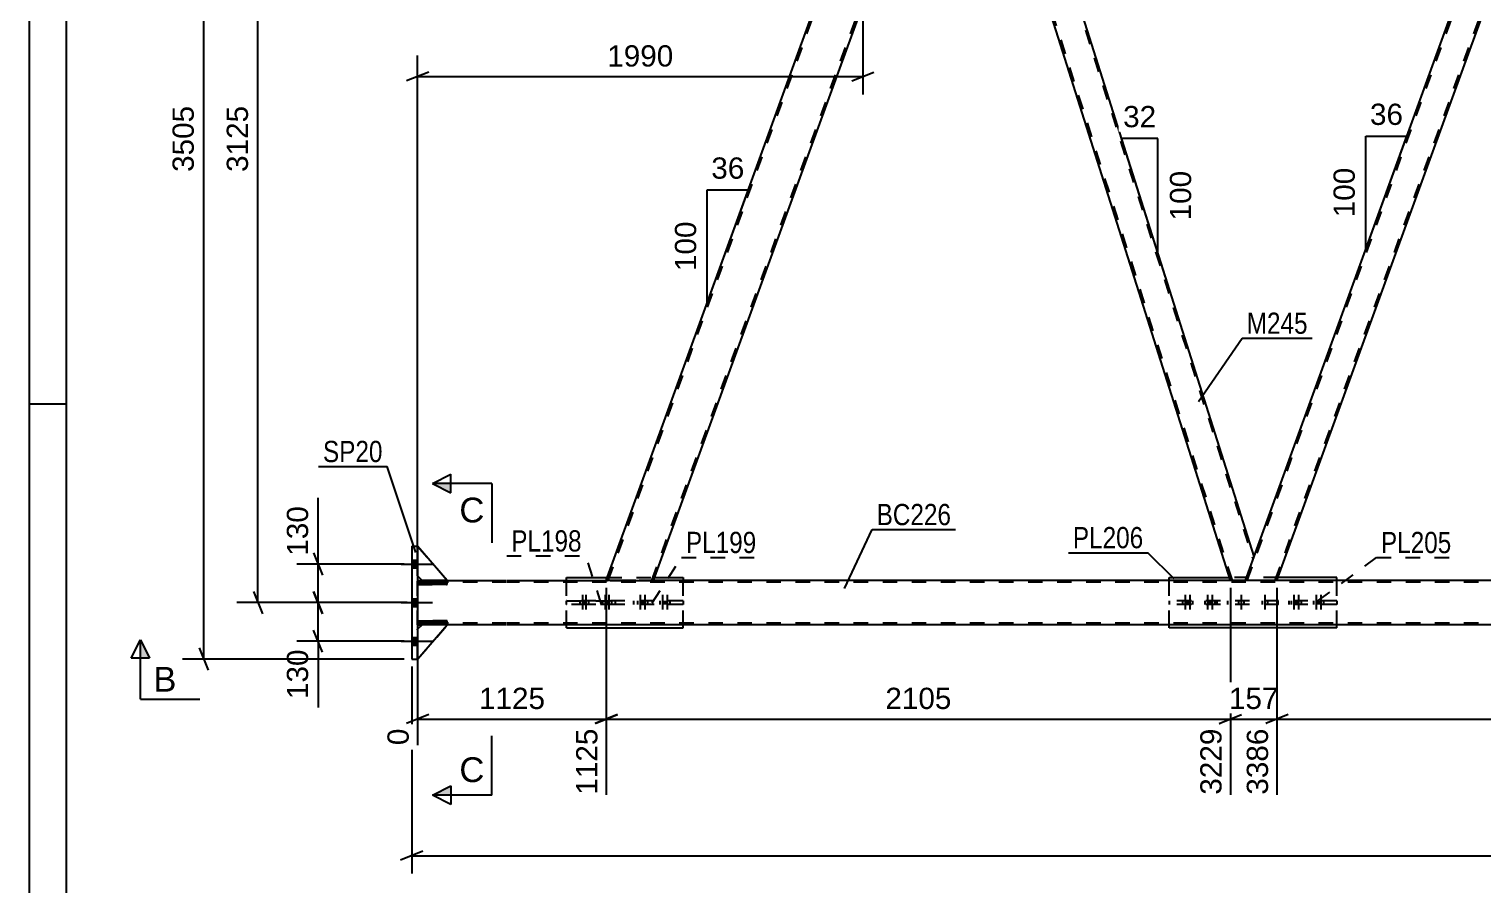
# Model space of a CAD drawing. Header units: millimetres. Extents: x -132 to 709, y -396 to 198.
# Drawn here: x -131.8 to 64.3, y -163.1 to -47.7 of the extents above; entities that cross this region are included whole.
import ezdxf

# ---------------------------------------------------------------- set-up
doc = ezdxf.new("R2010")
doc.units = ezdxf.units.MM
doc.linetypes.add('DXK_LINE_DOT2', pattern=[3.9198, 1.9599, -1.9599])
doc.styles.add('Arial', font='arial.ttf', dxfattribs={"height": 0.2})
doc.styles.add('Arial Narrow', font='ARIALN.TTF', dxfattribs={"height": 0.2})

# ---------------------------------------------------------------- blocks, each defined once
blk = doc.blocks.new('Unknown-203774460-1113')
at = {"color": 5, "linetype": 'Continuous'}
for p, q in [((-131.83, 197.74), (-131.83, -396.26)), ((-126.83, 192.74), (-126.83, -391.26)), ((-126.83, -98.26), (-131.83, -98.26))]:
    blk.add_line(p, q, dxfattribs=at)
blk = doc.blocks.new('Part-203774460-4685 - 4555')
at = {"color": 2, "linetype": 'Continuous'}
for p, q in [((-79.43, -122), (-78.83, -122)), ((-75.43, -122), (-67.43, -122)), ((-67.33, -122), (-53.98, -122)), ((608.43, -122), (-47.6, -122)), ((-79.43, -128), (-78.83, -128)), ((-67.43, -128), (-75.43, -128)), ((608.43, -128), (-67.33, -128))]:
    blk.add_line(p, q, dxfattribs=at)
at = {"color": 7, "linetype": 'DXK_LINE_DOT2'}
for p, q in [((-79.43, -128), (-79.43, -122)), ((-67.43, -122.24), (-79.43, -122.24)), ((-78.83, -122), (-75.43, -122)), ((612.43, -122.24), (-67.33, -122.24)), ((612.43, -122), (-53.98, -122)), ((-47.6, -122), (-53.98, -122)), ((-67.43, -127.76), (-79.43, -127.76)), ((-75.43, -128), (-78.83, -128)), ((612.43, -127.76), (-67.33, -127.76))]:
    blk.add_line(p, q, dxfattribs=at)
blk = doc.blocks.new('Bolt-203774460-5057 - 4555')
at = {"color": 1, "linetype": 'DXK_LINE_DOT2'}
for p, q in [((31.28, -124.76), (31.28, -125.24)), ((31.28, -124.76), (31.28, -125.24)), ((31.64, -123.96), (31.64, -126.96)), ((31.64, -123.96), (31.64, -126.96)), ((32, -124.76), (32, -125.24)), ((32, -124.76), (32, -125.24)), ((34.48, -124.76), (34.48, -125.24)), ((34.48, -124.76), (34.48, -125.24)), ((34.84, -123.96), (34.84, -126.96)), ((34.84, -123.96), (34.84, -126.96)), ((35.2, -124.76), (35.2, -125.24)), ((35.2, -124.76), (35.2, -125.24))]:
    blk.add_line(p, q, dxfattribs=at)
blk = doc.blocks.new('Part-203774460-4876 - 4555')
at = {"color": 2, "linetype": 'Continuous'}
for p, q in [((-75.43, -122), (-79.43, -117.4)), ((-78.83, -122), (-79.43, -121.4)), ((-75.43, -122), (-78.83, -122))]:
    blk.add_line(p, q, dxfattribs=at)
at = {"color": 7, "linetype": 'DXK_LINE_DOT2'}
blk.add_line((-79.43, -121.4), (-79.43, -117.4), dxfattribs=at)
blk = doc.blocks.new('Part-203774460-4874 - 4555')
at = {"color": 2, "linetype": 'Continuous'}
for p, q in [((-78.83, -128), (-79.43, -128.6)), ((-79.43, -132.6), (-75.43, -128)), ((-75.43, -128), (-78.83, -128))]:
    blk.add_line(p, q, dxfattribs=at)
at = {"color": 7, "linetype": 'DXK_LINE_DOT2'}
blk.add_line((-79.43, -132.6), (-79.43, -128.6), dxfattribs=at)
blk = doc.blocks.new('Bolt-203774460-4754 - 4555')
at = {"color": 1, "linetype": 'DXK_LINE_DOT2'}
for p, q in [((-49.76, -124.76), (-49.76, -125.24)), ((-49.4, -123.96), (-49.4, -126.96)), ((-49.16, -124.76), (-49.16, -125.24)), ((-49.04, -124.76), (-49.04, -125.24)), ((-48.8, -123.96), (-48.8, -126.96)), ((-48.44, -124.76), (-48.44, -125.24)), ((-46.75, -124.76), (-46.75, -125.24)), ((-46.39, -123.96), (-46.39, -126.96)), ((-46.15, -124.76), (-46.15, -125.24)), ((-46.03, -124.76), (-46.03, -125.24)), ((-45.79, -123.96), (-45.79, -126.96)), ((-45.43, -124.76), (-45.43, -125.24))]:
    blk.add_line(p, q, dxfattribs=at)
blk = doc.blocks.new('Bolt-203774460-4755 - 4555')
at = {"color": 1, "linetype": 'DXK_LINE_DOT2'}
for p, q in [((-57.57, -124.76), (-57.57, -125.24)), ((-57.21, -123.96), (-57.21, -126.96)), ((-57.08, -124.76), (-57.08, -125.24)), ((-56.85, -124.76), (-56.85, -125.24)), ((-56.72, -123.96), (-56.72, -126.96)), ((-56.36, -124.76), (-56.36, -125.24)), ((-54.49, -124.76), (-54.49, -125.24)), ((-54.13, -123.96), (-54.13, -126.96)), ((-54, -124.76), (-54, -125.24)), ((-53.77, -124.76), (-53.77, -125.24)), ((-53.64, -123.96), (-53.64, -126.96)), ((-53.28, -124.76), (-53.28, -125.24))]:
    blk.add_line(p, q, dxfattribs=at)
blk = doc.blocks.new('Part-203774460-4770 - 4555')
at = {"color": 2, "linetype": 'Continuous'}
for p, q in [((-59.33, -121.6), (-53.84, -121.6)), ((-59.33, -122), (-59.33, -121.6)), ((-47.45, -121.6), (-43.62, -121.6)), ((-43.62, -121.6), (-43.62, -122)), ((-59.33, -128.4), (-59.33, -128)), ((-59.33, -128.4), (-43.62, -128.4)), ((-43.62, -128.4), (-43.62, -128))]:
    blk.add_line(p, q, dxfattribs=at)
at = {"color": 7, "linetype": 'DXK_LINE_DOT2'}
for p, q in [((-59.33, -128), (-59.33, -122)), ((-53.84, -121.6), (-47.45, -121.6)), ((-43.62, -128), (-43.62, -122))]:
    blk.add_line(p, q, dxfattribs=at)
blk = doc.blocks.new('Part-203774460-4900 - 4555')
at = {"color": 2, "linetype": 'Continuous'}
for p, q in [((-53.98, -122), (-10.67, -3)), ((-47.6, -122), (-4.28, -3)), ((-10.67, -3), (-4.28, -3)), ((-53.47, -122), (-53.98, -122)), ((-53.47, -122), (-47.6, -122))]:
    blk.add_line(p, q, dxfattribs=at)
at = {"color": 7, "linetype": 'DXK_LINE_DOT2'}
for p, q in [((-53.73, -122), (-10.41, -3)), ((-47.85, -122), (-4.54, -3)), ((-53.98, -122), (-53.94, -122)), ((-53.94, -122), (-53.83, -122))]:
    blk.add_line(p, q, dxfattribs=at)
blk = doc.blocks.new('Part-203774460-4775 - 4555')
at = {"color": 7, "linetype": 'DXK_LINE_DOT2'}
for p, q in [((-43.62, -124.76), (-59.33, -124.76)), ((-59.33, -124.76), (-52.79, -124.76)), ((-59.33, -125.24), (-59.33, -124.76)), ((-43.62, -125.24), (-59.33, -125.24)), ((-52.79, -125.24), (-59.33, -125.24)), ((-52.79, -124.76), (-52.79, -125.24)), ((-50.27, -125.24), (-50.27, -124.76)), ((-43.62, -124.76), (-43.62, -125.24))]:
    blk.add_line(p, q, dxfattribs=at)
blk = doc.blocks.new('Bolt-203774460-4782 - 4555')
at = {"color": 1, "linetype": 'DXK_LINE_DOT2'}
for p, q in [((38.4, -124.76), (38.4, -125.24)), ((38.76, -123.96), (38.76, -126.96)), ((39, -124.76), (39, -125.24)), ((39.12, -124.76), (39.12, -125.24)), ((39.36, -123.96), (39.36, -126.96)), ((39.72, -124.76), (39.72, -125.24)), ((41.42, -124.76), (41.42, -125.24)), ((41.78, -123.96), (41.78, -126.96)), ((42.02, -124.76), (42.02, -125.24)), ((42.14, -124.76), (42.14, -125.24)), ((42.38, -123.96), (42.38, -126.96)), ((42.74, -124.76), (42.74, -125.24))]:
    blk.add_line(p, q, dxfattribs=at)
blk = doc.blocks.new('Part-203774460-4787 - 4555')
at = {"color": 7, "linetype": 'DXK_LINE_DOT2'}
for p, q in [((44.54, -124.76), (21.94, -124.76)), ((21.94, -124.76), (21.94, -125.24)), ((44.54, -125.24), (21.94, -125.24)), ((28.35, -124.76), (28.35, -125.24)), ((29.84, -125.24), (29.84, -124.76)), ((36.64, -125.24), (36.64, -124.76)), ((38.14, -125.24), (38.14, -124.76)), ((44.54, -124.76), (44.54, -125.24))]:
    blk.add_line(p, q, dxfattribs=at)
blk = doc.blocks.new('Part-203774460-4853 - 4555')
at = {"color": 7, "linetype": 'DXK_LINE_DOT2'}
for p, q in [((-79.43, -121.4), (-79.43, -117.4)), ((-79.43, -117.4), (-75.43, -122)), ((-78.83, -122), (-79.43, -121.4)), ((-75.43, -122), (-78.83, -122))]:
    blk.add_line(p, q, dxfattribs=at)
blk = doc.blocks.new('Part-203774460-4854 - 4555')
at = {"color": 2, "linetype": 'Continuous'}
for p, q in [((-79.43, -127.76), (-79.43, -127.44)), ((-79.43, -127.44), (-75.43, -127.44)), ((-75.43, -127.52), (-75.43, -127.44)), ((-75.43, -127.76), (-79.43, -127.76)), ((-75.43, -127.76), (-75.43, -127.52))]:
    blk.add_line(p, q, dxfattribs=at)
at = {"color": 7, "linetype": 'DXK_LINE_DOT2'}
for p, q in [((-78.83, -127.76), (-78.83, -127.44)), ((-75.43, -127.52), (-75.43, -127.52))]:
    blk.add_line(p, q, dxfattribs=at)
blk = doc.blocks.new('Part-203774460-4855 - 4555')
at = {"color": 2, "linetype": 'Continuous'}
for p, q in [((-79.43, -122.56), (-79.43, -122.24)), ((-79.43, -122.24), (-75.43, -122.24)), ((-75.43, -122.56), (-79.43, -122.56)), ((-75.43, -122.48), (-75.43, -122.24)), ((-75.43, -122.56), (-75.43, -122.48))]:
    blk.add_line(p, q, dxfattribs=at)
at = {"color": 7, "linetype": 'DXK_LINE_DOT2'}
for p, q in [((-78.83, -122.56), (-78.83, -122.24)), ((-75.43, -122.48), (-75.43, -122.48))]:
    blk.add_line(p, q, dxfattribs=at)
blk = doc.blocks.new('Part-203774460-4856 - 4555')
at = {"color": 7, "linetype": 'DXK_LINE_DOT2'}
for p, q in [((-75.43, -127.44), (-79.43, -127.44)), ((-79.43, -127.44), (-79.43, -127.76)), ((-78.83, -127.76), (-78.83, -127.44)), ((-75.43, -127.76), (-75.43, -127.44)), ((-79.43, -127.76), (-75.43, -127.76))]:
    blk.add_line(p, q, dxfattribs=at)
blk = doc.blocks.new('Part-203774460-4857 - 4555')
at = {"color": 7, "linetype": 'DXK_LINE_DOT2'}
for p, q in [((-75.43, -122.24), (-79.43, -122.24)), ((-79.43, -122.24), (-79.43, -122.56)), ((-79.43, -122.56), (-75.43, -122.56)), ((-78.83, -122.56), (-78.83, -122.24)), ((-75.43, -122.56), (-75.43, -122.24))]:
    blk.add_line(p, q, dxfattribs=at)
blk = doc.blocks.new('Part-203774460-4864 - 4555')
at = {"color": 7, "linetype": 'DXK_LINE_DOT2'}
for p, q in [((-78.83, -128), (-79.43, -128.6)), ((-79.43, -132.6), (-75.43, -128)), ((-79.43, -128.6), (-79.43, -132.6)), ((-75.43, -128), (-78.83, -128))]:
    blk.add_line(p, q, dxfattribs=at)
blk = doc.blocks.new('Part-203774460-4873 - 4555')
at = {"color": 2, "linetype": 'Continuous'}
for p, q in [((21.94, -122), (21.94, -121.6)), ((21.94, -121.6), (30.08, -121.6)), ((44.54, -121.6), (36.62, -121.6)), ((44.54, -122), (44.54, -121.6)), ((21.94, -128.4), (21.94, -128)), ((44.54, -128.4), (21.94, -128.4)), ((44.54, -128.4), (44.54, -128))]:
    blk.add_line(p, q, dxfattribs=at)
at = {"color": 7, "linetype": 'DXK_LINE_DOT2'}
for p, q in [((21.94, -128), (21.94, -122)), ((36.62, -121.6), (30.08, -121.6)), ((44.54, -128), (44.54, -122))]:
    blk.add_line(p, q, dxfattribs=at)
blk = doc.blocks.new('Part-203774460-4963 - 4555')
at = {"color": 2, "linetype": 'Continuous'}
for p, q in [((-80.23, -117.4), (-79.43, -117.4)), ((-80.23, -117.4), (-80.23, -132.6)), ((-79.43, -117.4), (-79.43, -132.6)), ((-80.23, -132.6), (-79.43, -132.6))]:
    blk.add_line(p, q, dxfattribs=at)
blk = doc.blocks.new('Part-203774460-5020 - 4555')
at = {"color": 7, "linetype": 'DXK_LINE_DOT2'}
for p, q in [((-4.28, -3), (-6.02, -7.77)), ((-3.34, -3), (-4.28, -3)), ((-3.59, -3), (33.25, -119.16)), ((30.46, -122), (-5.88, -7.4)), ((32.22, -122), (30.2, -122))]:
    blk.add_line(p, q, dxfattribs=at)
at = {"color": 2, "linetype": 'Continuous'}
for p, q in [((33.38, -118.79), (-3.34, -3)), ((30.2, -122), (-6.02, -7.77)), ((32.22, -122), (33.38, -118.79))]:
    blk.add_line(p, q, dxfattribs=at)
blk = doc.blocks.new('Part-203774460-5025 - 4555')
at = {"color": 7, "linetype": 'DXK_LINE_DOT2'}
for p, q in [((32.47, -122), (75.78, -3)), ((36.22, -122), (79.53, -3)), ((79.79, -3), (75.53, -3)), ((78.62, -6.21), (79.79, -3)), ((32.22, -122), (33.38, -118.79)), ((36.47, -122), (32.22, -122))]:
    blk.add_line(p, q, dxfattribs=at)
at = {"color": 2, "linetype": 'Continuous'}
for p, q in [((33.38, -118.79), (75.53, -3)), ((36.47, -122), (78.62, -6.21))]:
    blk.add_line(p, q, dxfattribs=at)
blk = doc.blocks.new('Bolt-203774460-5036 - 4555')
at = {"color": 1, "linetype": 'DXK_LINE_DOT2'}
for p, q in [((23.74, -124.76), (23.74, -125.24)), ((24.1, -123.96), (24.1, -126.96)), ((24.35, -124.76), (24.35, -125.24)), ((24.46, -124.76), (24.46, -125.24)), ((24.71, -123.96), (24.71, -126.96)), ((25.07, -124.76), (25.07, -125.24)), ((26.76, -124.76), (26.76, -125.24)), ((27.12, -123.96), (27.12, -126.96)), ((27.36, -124.76), (27.36, -125.24)), ((27.48, -124.76), (27.48, -125.24)), ((27.72, -123.96), (27.72, -126.96)), ((28.08, -124.76), (28.08, -125.24))]:
    blk.add_line(p, q, dxfattribs=at)
blk = doc.blocks.new('Bolt-203774460-5102 - 4555')
at = {"linetype": 'Continuous'}
for points in [[(-79.43, -120.32), (-79.43, -119.28), (-80.23, -119.28), (-80.23, -120.32)], [(-79.43, -120.32), (-79.43, -119.28), (-80.23, -119.28), (-80.23, -120.32)], [(-79.43, -120.32), (-79.43, -119.28), (-80.23, -119.28), (-80.23, -120.32)], [(-79.43, -125.52), (-79.43, -124.48), (-80.23, -124.48), (-80.23, -125.52)], [(-79.43, -125.52), (-79.43, -124.48), (-80.23, -124.48), (-80.23, -125.52)], [(-79.43, -130.72), (-79.43, -129.68), (-80.23, -129.68), (-80.23, -130.72)], [(-79.43, -130.72), (-79.43, -129.68), (-80.23, -129.68), (-80.23, -130.72)], [(-79.43, -130.72), (-79.43, -129.68), (-80.23, -129.68), (-80.23, -130.72)]]:
    blk.add_hatch(color=1, dxfattribs=at).paths.add_polyline_path(points)
at = {"color": 1, "linetype": 'Continuous'}
for p, q in [((-80.23, -119.28), (-79.43, -119.28)), ((-80.23, -119.28), (-79.43, -119.28)), ((-80.23, -119.28), (-79.43, -119.28)), ((-81.63, -119.8), (-77.43, -119.8)), ((-81.63, -119.8), (-77.43, -119.8)), ((-81.63, -119.8), (-77.43, -119.8)), ((-80.23, -120.32), (-79.43, -120.32)), ((-80.23, -120.32), (-79.43, -120.32)), ((-80.23, -120.32), (-79.43, -120.32)), ((-81.63, -125), (-77.43, -125)), ((-81.63, -125), (-77.43, -125)), ((-80.23, -124.48), (-79.43, -124.48)), ((-80.23, -124.48), (-79.43, -124.48)), ((-80.23, -125.52), (-79.43, -125.52)), ((-80.23, -125.52), (-79.43, -125.52)), ((-81.63, -130.2), (-77.43, -130.2)), ((-81.63, -130.2), (-77.43, -130.2)), ((-81.63, -130.2), (-77.43, -130.2)), ((-80.23, -129.68), (-79.43, -129.68)), ((-80.23, -129.68), (-79.43, -129.68)), ((-80.23, -129.68), (-79.43, -129.68)), ((-80.23, -130.72), (-79.43, -130.72)), ((-80.23, -130.72), (-79.43, -130.72)), ((-80.23, -130.72), (-79.43, -130.72))]:
    blk.add_line(p, q, dxfattribs=at)
blk = doc.blocks.new('StraightDimension-203774460-5236 - 4555')
at = {"color": 7, "linetype": 'Continuous'}
for p, q in [((-80.23, -133.6), (-80.23, -161.51)), ((-78.73, -158.51), (-81.73, -159.71)), ((-80.23, -159.11), (655.36, -159.11))]:
    blk.add_line(p, q, dxfattribs=at)
blk = doc.blocks.new('StraightDimension-203774460-6486 - 4555')
at = {"color": 7, "linetype": 'Continuous'}
for p, q in [((-93.45, -123.5), (-92.25, -126.5)), ((-80.83, -125), (-95.7, -125)), ((-92.85, -130.2), (-92.85, -125)), ((-92.25, -131.7), (-93.45, -128.7)), ((-81.23, -130.2), (-95.7, -130.2))]:
    blk.add_line(p, q, dxfattribs=at)
at = {"color": 0}
blk.add_wipeout([(-93.6, -130.73), (-97.8, -130.73), (-97.8, -138.6), (-93.6, -138.6)], dxfattribs=at)
at = {"color": 7, "linetype": 'Continuous'}
blk.add_line((-92.85, -130.2), (-92.85, -139.12), dxfattribs=at)
blk.add_line((-92.85, -130.2), (-92.85, -139.12), dxfattribs=at)
at = {"color": 3, "style": 'Arial'}
blk.add_text('130', height=2.865, rotation=90.0002, dxfattribs=at).set_placement((-94.2, -138))
blk = doc.blocks.new('AngleDimension-203774460-5808 - 4555')
at = {"color": 7, "linetype": 'Continuous'}
for p, q in [((48.47, -62.11), (54.01, -62.11)), ((48.47, -77.34), (54.01, -62.11)), ((48.47, -77.34), (48.47, -62.11)), ((48.58, -77.03), (48.47, -77.34))]:
    blk.add_line(p, q, dxfattribs=at)
at = {"color": 0}
for points in [[(54.07, -61.21), (54.07, -57.01), (48.42, -57.01), (48.42, -61.21)], [(47.57, -65.79), (43.37, -65.79), (43.37, -73.66), (47.57, -73.66)]]:
    blk.add_wipeout(points, dxfattribs=at)
at = {"color": 3, "style": 'Arial'}
blk.add_text('36', height=2.865, dxfattribs=at).set_placement((49.02, -60.61))
blk.add_text('100', height=2.865, rotation=90.0002, dxfattribs=at).set_placement((46.97, -73.06))
blk = doc.blocks.new('StraightDimension-203774460-5822 - 4555')
at = {"color": 7, "linetype": 'Continuous'}
for p, q in [((-19.38, -4), (-19.38, -56.49)), ((-79.43, -121), (-79.43, -51.24)), ((-77.93, -53.49), (-80.93, -54.69)), ((-79.43, -54.09), (-19.38, -54.09)), ((-20.88, -54.69), (-17.88, -53.49))]:
    blk.add_line(p, q, dxfattribs=at)
at = {"color": 0}
blk.add_wipeout([(-44.36, -53.34), (-44.36, -49.14), (-54.45, -49.14), (-54.45, -53.34)], dxfattribs=at)
at = {"color": 3, "style": 'Arial'}
blk.add_text('1990', height=2.865, dxfattribs=at).set_placement((-53.85, -52.74))
blk = doc.blocks.new('AngleDimension-203774460-6565 - 4555')
at = {"color": 7, "linetype": 'Continuous'}
for p, q in [((-40.36, -69.36), (-34.82, -69.36)), ((-40.36, -84.58), (-34.82, -69.36)), ((-40.36, -84.58), (-40.36, -69.36)), ((-34.84, -69.4), (-34.82, -69.36))]:
    blk.add_line(p, q, dxfattribs=at)
at = {"color": 0}
for points in [[(-34.77, -68.46), (-34.77, -64.26), (-40.42, -64.26), (-40.42, -68.46)], [(-41.26, -73.04), (-45.46, -73.04), (-45.46, -80.91), (-41.26, -80.91)]]:
    blk.add_wipeout(points, dxfattribs=at)
at = {"color": 3, "style": 'Arial'}
blk.add_text('36', height=2.865, dxfattribs=at).set_placement((-39.82, -67.86))
blk.add_text('100', height=2.865, rotation=90.0002, dxfattribs=at).set_placement((-41.86, -80.31))
blk = doc.blocks.new('AngleDimension-203774460-5887 - 4555')
at = {"color": 7, "linetype": 'Continuous'}
for p, q in [((20.4, -62.42), (15.51, -62.42)), ((20.4, -77.86), (15.51, -62.42)), ((20.4, -77.86), (20.4, -62.42)), ((21.44, -81.13), (20.4, -77.86))]:
    blk.add_line(p, q, dxfattribs=at)
at = {"color": 0}
for points in [[(20.78, -61.52), (20.78, -57.32), (15.13, -57.32), (15.13, -61.52)], [(25.5, -66.21), (21.3, -66.21), (21.3, -74.08), (25.5, -74.08)]]:
    blk.add_wipeout(points, dxfattribs=at)
at = {"color": 3, "style": 'Arial'}
blk.add_text('32', height=2.865, dxfattribs=at).set_placement((15.73, -60.92))
blk.add_text('100', height=2.865, rotation=90.0002, dxfattribs=at).set_placement((24.9, -73.48))
blk = doc.blocks.new('StraightDimension-203774460-5865 - 4555')
at = {"color": 7, "linetype": 'Continuous'}
for p, q in [((-100.36, -1.5), (-101.56, 1.5)), ((-21.18, 0), (-103.81, 0)), ((-100.96, -125), (-100.96, 0)), ((-101.56, -123.5), (-100.36, -126.5)), ((-81.23, -125), (-103.81, -125))]:
    blk.add_line(p, q, dxfattribs=at)
at = {"color": 0}
blk.add_wipeout([(-101.71, -57.45), (-105.91, -57.45), (-105.91, -67.55), (-101.71, -67.55)], dxfattribs=at)
at = {"color": 3, "style": 'Arial'}
blk.add_text('3125', height=2.865, rotation=90.0002, dxfattribs=at).set_placement((-102.31, -66.95))
blk = doc.blocks.new('StraightDimension-203774460-6082 - 4555')
at = {"color": 7, "linetype": 'Continuous'}
for p, q in [((-53.98, -123), (-53.98, -150.89)), ((30.2, -123), (30.2, -150.89)), ((-52.48, -140.09), (-55.48, -141.29)), ((-53.98, -140.69), (30.2, -140.69)), ((28.7, -141.29), (31.7, -140.09))]:
    blk.add_line(p, q, dxfattribs=at)
at = {"color": 0}
blk.add_wipeout([(-6.84, -139.94), (-6.84, -135.74), (-16.94, -135.74), (-16.94, -139.94)], dxfattribs=at)
at = {"color": 0, "linetype": 'Continuous'}
blk.add_wipeout([(29.6, -141.39), (25.4, -141.39), (25.4, -151.49), (29.6, -151.49)], dxfattribs=at)
at = {"color": 3, "style": 'Arial'}
blk.add_text('2105', height=2.865, dxfattribs=at).set_placement((-16.34, -139.34))
at = {"color": 3, "linetype": 'Continuous', "style": 'Arial'}
blk.add_text('3229', height=2.865, rotation=90.0002, dxfattribs=at).set_placement((29, -150.89))
blk = doc.blocks.new('StraightDimension-203774460-6100 - 4555')
at = {"color": 7, "linetype": 'Continuous'}
for p, q in [((30.2, -123), (30.2, -150.89)), ((36.47, -123), (36.47, -150.89)), ((28.7, -141.29), (31.7, -140.09)), ((30.2, -140.69), (36.47, -140.69)), ((37.97, -140.09), (34.97, -141.29))]:
    blk.add_line(p, q, dxfattribs=at)
at = {"color": 0}
blk.add_wipeout([(37.27, -139.94), (37.27, -135.74), (29.4, -135.74), (29.4, -139.94)], dxfattribs=at)
at = {"color": 0, "linetype": 'Continuous'}
blk.add_wipeout([(35.87, -141.39), (31.67, -141.39), (31.67, -151.49), (35.87, -151.49)], dxfattribs=at)
at = {"color": 3, "style": 'Arial'}
blk.add_text('157', height=2.865, dxfattribs=at).set_placement((30, -139.34))
at = {"color": 3, "linetype": 'Continuous', "style": 'Arial'}
blk.add_text('3386', height=2.865, rotation=90.0002, dxfattribs=at).set_placement((35.27, -150.89))
blk = doc.blocks.new('StraightDimension-203774460-6072 - 4555')
at = {"color": 7, "linetype": 'Continuous'}
for p, q in [((-53.98, -123), (-53.98, -150.89)), ((-79.43, -129), (-79.43, -144.21)), ((-77.93, -140.09), (-80.93, -141.29)), ((-79.43, -140.69), (-53.98, -140.69)), ((-55.48, -141.29), (-52.48, -140.09))]:
    blk.add_line(p, q, dxfattribs=at)
at = {"color": 0}
blk.add_wipeout([(-61.66, -139.94), (-61.66, -135.74), (-71.75, -135.74), (-71.75, -139.94)], dxfattribs=at)
at = {"color": 0, "linetype": 'Continuous'}
for points in [[(-80.03, -141.39), (-84.23, -141.39), (-84.23, -144.81), (-80.03, -144.81)], [(-54.58, -141.39), (-58.78, -141.39), (-58.78, -151.49), (-54.58, -151.49)]]:
    blk.add_wipeout(points, dxfattribs=at)
at = {"color": 3, "style": 'Arial'}
blk.add_text('1125', height=2.865, dxfattribs=at).set_placement((-71.15, -139.34))
at = {"color": 3, "linetype": 'Continuous', "style": 'Arial'}
for s, height, p in [('0', 2.87, (-80.63, -144.21)), ('1125', 2.865, (-55.18, -150.89))]:
    blk.add_text(s, height=height, rotation=90.0002, dxfattribs=at).set_placement(p)
blk = doc.blocks.new('StraightDimension-203774460-6124 - 4555')
at = {"color": 7, "linetype": 'Continuous'}
for p, q in [((36.47, -123), (36.47, -150.89)), ((115.34, -123), (115.34, -150.89)), ((37.97, -140.09), (34.97, -141.29)), ((36.47, -140.69), (115.34, -140.69)), ((113.84, -141.29), (116.84, -140.09))]:
    blk.add_line(p, q, dxfattribs=at)
at = {"color": 0}
blk.add_wipeout([(80.95, -139.94), (80.95, -135.74), (70.86, -135.74), (70.86, -139.94)], dxfattribs=at)
at = {"color": 0, "linetype": 'Continuous'}
blk.add_wipeout([(114.74, -141.39), (110.54, -141.39), (110.54, -151.49), (114.74, -151.49)], dxfattribs=at)
at = {"color": 3, "style": 'Arial'}
blk.add_text('1972', height=2.865, dxfattribs=at).set_placement((71.46, -139.34))
at = {"color": 3, "linetype": 'Continuous', "style": 'Arial'}
blk.add_text('5358', height=2.865, rotation=90.0002, dxfattribs=at).set_placement((114.14, -150.89))
blk = doc.blocks.new('StraightDimension-203774460-6496 - 4555')
at = {"color": 7, "linetype": 'Continuous'}
for p, q in [((-93.45, -118.3), (-92.25, -121.3)), ((-81.23, -119.8), (-95.7, -119.8)), ((-92.85, -125), (-92.85, -119.8)), ((-92.25, -126.5), (-93.45, -123.5)), ((-80.83, -125), (-95.7, -125))]:
    blk.add_line(p, q, dxfattribs=at)
at = {"color": 0}
blk.add_wipeout([(-93.6, -111.4), (-97.8, -111.4), (-97.8, -119.28), (-93.6, -119.28)], dxfattribs=at)
at = {"color": 7, "linetype": 'Continuous'}
blk.add_line((-92.85, -119.8), (-92.85, -110.88), dxfattribs=at)
blk.add_line((-92.85, -119.8), (-92.85, -110.88), dxfattribs=at)
at = {"color": 3, "style": 'Arial'}
blk.add_text('130', height=2.865, rotation=90.0002, dxfattribs=at).set_placement((-94.2, -118.68))
blk = doc.blocks.new('StraightDimension-203774460-23407 - 4555')
at = {"color": 7, "linetype": 'Continuous'}
for p, q in [((-107.67, 6.1), (-108.87, 9.1)), ((-21.18, 7.6), (-111.12, 7.6)), ((-108.27, -132.6), (-108.27, 7.6)), ((-108.87, -131.1), (-107.67, -134.1)), ((-81.23, -132.6), (-111.12, -132.6))]:
    blk.add_line(p, q, dxfattribs=at)
at = {"color": 0}
blk.add_wipeout([(-109.02, -57.45), (-113.22, -57.45), (-113.22, -67.55), (-109.02, -67.55)], dxfattribs=at)
at = {"color": 3, "style": 'Arial'}
blk.add_text('3505', height=2.865, rotation=90.0002, dxfattribs=at).set_placement((-109.62, -66.95))
blk = doc.blocks.new('Mark-203774460-4681 - 4555')
at = {"color": 0}
blk.add_wipeout([(-7.47, -114.56), (-7.47, -111.56), (-17.52, -111.56), (-17.52, -114.56)], dxfattribs=at)
blk.add_wipeout([(-7.47, -114.56), (-7.47, -111.56), (-17.52, -111.56), (-17.52, -114.56)], dxfattribs=at)
at = {"color": 30, "linetype": 'Continuous'}
for p, q in [((-21.84, -123.08), (-18.12, -115.16)), ((-18.12, -115.16), (-6.87, -115.16))]:
    blk.add_line(p, q, dxfattribs=at)
at = {"color": 3, "style": 'Arial Narrow'}
blk.add_text('BC226', height=2.863, dxfattribs=at).set_placement((-17.52, -114.56))
blk = doc.blocks.new('Mark-203774460-4766 - 4555')
at = {"color": 0}
blk.add_wipeout([(-33.74, -118.32), (-33.74, -115.32), (-43.24, -115.32), (-43.24, -118.32)], dxfattribs=at)
blk.add_wipeout([(-33.74, -118.32), (-33.74, -115.32), (-43.24, -115.32), (-43.24, -118.32)], dxfattribs=at)
at = {"color": 30, "linetype": 'DXK_LINE_DOT2'}
for p, q in [((-47.79, -125.01), (-43.84, -118.92)), ((-43.84, -118.92), (-33.14, -118.92))]:
    blk.add_line(p, q, dxfattribs=at)
at = {"color": 3, "style": 'Arial Narrow'}
blk.add_text('PL199', height=2.863, dxfattribs=at).set_placement((-43.24, -118.32))
blk = doc.blocks.new('Mark-203774460-4771 - 4555')
at = {"color": 0}
blk.add_wipeout([(-57.3, -118.11), (-57.3, -115.11), (-66.8, -115.11), (-66.8, -118.11)], dxfattribs=at)
blk.add_wipeout([(-57.3, -118.11), (-57.3, -115.11), (-66.8, -115.11), (-66.8, -118.11)], dxfattribs=at)
at = {"color": 30, "linetype": 'DXK_LINE_DOT2'}
for p in [(-67.4, -118.71), (-54.64, -125.24)]:
    blk.add_line(p, (-56.7, -118.71), dxfattribs=at)
at = {"color": 3, "style": 'Arial Narrow'}
blk.add_text('PL198', height=2.863, dxfattribs=at).set_placement((-66.8, -118.11))
blk = doc.blocks.new('Mark-203774460-4783 - 4555')
at = {"color": 0}
blk.add_wipeout([(60, -118.33), (60, -115.33), (50.5, -115.33), (50.5, -118.33)], dxfattribs=at)
blk.add_wipeout([(60, -118.33), (60, -115.33), (50.5, -115.33), (50.5, -118.33)], dxfattribs=at)
at = {"color": 30, "linetype": 'DXK_LINE_DOT2'}
for p, q in [((42.01, -124.76), (49.9, -118.93)), ((49.9, -118.93), (60.6, -118.93))]:
    blk.add_line(p, q, dxfattribs=at)
at = {"color": 3, "style": 'Arial Narrow'}
blk.add_text('PL205', height=2.863, dxfattribs=at).set_placement((50.5, -118.33))
blk = doc.blocks.new('Mark-203774460-4959 - 4555')
at = {"color": 0}
blk.add_wipeout([(-84.15, -106.06), (-84.15, -103.06), (-92.19, -103.06), (-92.19, -106.06)], dxfattribs=at)
blk.add_wipeout([(-84.15, -106.06), (-84.15, -103.06), (-92.19, -103.06), (-92.19, -106.06)], dxfattribs=at)
at = {"color": 30, "linetype": 'Continuous'}
for p in [(-92.79, -106.66), (-79.68, -118.23)]:
    blk.add_line(p, (-83.55, -106.66), dxfattribs=at)
at = {"color": 3, "style": 'Arial Narrow'}
blk.add_text('SP20', height=2.863, dxfattribs=at).set_placement((-92.19, -106.06))
blk = doc.blocks.new('Mark-203774460-5016 - 4555')
at = {"color": 0}
blk.add_wipeout([(40.62, -88.77), (40.62, -85.77), (32.4, -85.77), (32.4, -88.77)], dxfattribs=at)
blk.add_wipeout([(40.62, -88.77), (40.62, -85.77), (32.4, -85.77), (32.4, -88.77)], dxfattribs=at)
at = {"color": 30, "linetype": 'Continuous'}
for p, q in [((25.9, -97.87), (31.8, -89.37)), ((31.8, -89.37), (41.22, -89.37))]:
    blk.add_line(p, q, dxfattribs=at)
at = {"color": 3, "style": 'Arial Narrow'}
blk.add_text('M245', height=2.863, dxfattribs=at).set_placement((32.4, -88.77))
blk = doc.blocks.new('SectionMark-203774460-6670 - 4555')
at = {"linetype": 'Continuous'}
for points in [[(-74.93, -108.94), (-74.93, -110.19), (-77.43, -108.94)], [(-74.93, -149.69), (-74.93, -150.94), (-77.43, -150.94)]]:
    blk.add_hatch(color=6, dxfattribs=at).paths.add_polyline_path(points)
at = {"color": 6, "linetype": 'Continuous'}
for p, q in [((-77.43, -108.94), (-74.93, -107.69)), ((-74.93, -110.19), (-74.93, -107.69)), ((-69.43, -108.94), (-77.43, -108.94)), ((-77.43, -108.94), (-74.93, -110.19)), ((-69.43, -108.94), (-69.43, -116.94)), ((-69.43, -150.94), (-69.43, -142.94)), ((-77.43, -150.94), (-74.93, -149.69)), ((-69.43, -150.94), (-77.43, -150.94)), ((-74.93, -152.19), (-77.43, -150.94)), ((-74.93, -149.69), (-74.93, -152.19))]:
    blk.add_line(p, q, dxfattribs=at)
at = {"color": 0, "linetype": 'Continuous'}
for points in [[(-70.43, -114.19), (-70.43, -110.69), (-73.8, -110.69), (-73.8, -114.19)], [(-70.43, -149.19), (-70.43, -145.69), (-73.8, -145.69), (-73.8, -149.19)]]:
    blk.add_wipeout(points, dxfattribs=at)
at = {"color": 3, "linetype": 'Continuous', "style": 'Arial'}
for p in [(-73.8, -114.19), (-73.8, -149.19)]:
    blk.add_text('C', height=3.34, dxfattribs=at).set_placement(p)
blk = doc.blocks.new('SectionMark-203774460-6666 - 4555')
at = {"linetype": 'Continuous'}
blk.add_hatch(color=6, dxfattribs=at).paths.add_polyline_path([(-115.57, -132.5), (-116.82, -132.5), (-116.82, -130)])
at = {"color": 6, "linetype": 'Continuous'}
for p, q in [((-118.07, -132.5), (-116.82, -130)), ((-116.82, -138), (-116.82, -130)), ((-116.82, -130), (-115.57, -132.5)), ((-115.57, -132.5), (-118.07, -132.5)), ((-116.82, -138), (-108.82, -138))]:
    blk.add_line(p, q, dxfattribs=at)
at = {"color": 0, "linetype": 'Continuous'}
blk.add_wipeout([(-111.96, -137), (-111.96, -133.5), (-115.07, -133.5), (-115.07, -137)], dxfattribs=at)
at = {"color": 3, "linetype": 'Continuous', "style": 'Arial'}
blk.add_text('B', height=3.34, dxfattribs=at).set_placement((-115.07, -137))
blk = doc.blocks.new('Mark-203774460-23420 - 4555')
at = {"color": 0}
blk.add_wipeout([(18.46, -117.67), (18.46, -114.67), (8.95, -114.67), (8.95, -117.67)], dxfattribs=at)
blk.add_wipeout([(18.46, -117.67), (18.46, -114.67), (8.95, -114.67), (8.95, -117.67)], dxfattribs=at)
at = {"color": 30, "linetype": 'Continuous'}
for p in [(8.35, -118.27), (22.59, -121.81)]:
    blk.add_line(p, (19.06, -118.27), dxfattribs=at)
at = {"color": 3, "style": 'Arial Narrow'}
blk.add_text('PL206', height=2.863, dxfattribs=at).set_placement((8.95, -117.67))

msp = doc.modelspace()

# ---------------------------------------------------------------- block references
for name in ['Unknown-203774460-1113', 'Part-203774460-4900 - 4555', 'Part-203774460-5020 - 4555', 'Part-203774460-5025 - 4555', 'Part-203774460-4963 - 4555', 'Part-203774460-4876 - 4555', 'Part-203774460-4853 - 4555', 'Bolt-203774460-5102 - 4555', 'Part-203774460-4685 - 4555', 'Part-203774460-4855 - 4555', 'Part-203774460-4857 - 4555', 'Part-203774460-4770 - 4555', 'Part-203774460-4873 - 4555', 'Part-203774460-4775 - 4555', 'Bolt-203774460-4755 - 4555', 'Bolt-203774460-4754 - 4555', 'Part-203774460-4787 - 4555', 'Bolt-203774460-5036 - 4555', 'Bolt-203774460-5057 - 4555', 'Bolt-203774460-4782 - 4555', 'Part-203774460-4854 - 4555', 'Part-203774460-4856 - 4555', 'Part-203774460-4874 - 4555', 'Part-203774460-4864 - 4555']:
    msp.add_blockref(name, (0, 0))

# ---------------------------------------------------------------- next in the draw order: block references
msp.add_blockref('StraightDimension-203774460-5236 - 4555', (0, 0))

# ---------------------------------------------------------------- next in the draw order: block references
for name in ['StraightDimension-203774460-5822 - 4555', 'AngleDimension-203774460-5887 - 4555', 'AngleDimension-203774460-5808 - 4555', 'Mark-203774460-5016 - 4555', 'Mark-203774460-23420 - 4555', 'StraightDimension-203774460-6486 - 4555']:
    msp.add_blockref(name, (0, 0))

# ---------------------------------------------------------------- next in the draw order: block references
msp.add_blockref('AngleDimension-203774460-6565 - 4555', (0, 0))

# ---------------------------------------------------------------- next in the draw order: block references
msp.add_blockref('StraightDimension-203774460-5865 - 4555', (0, 0))

# ---------------------------------------------------------------- next in the draw order: block references
msp.add_blockref('StraightDimension-203774460-6082 - 4555', (0, 0))

# ---------------------------------------------------------------- next in the draw order: block references
for name in ['StraightDimension-203774460-6072 - 4555', 'StraightDimension-203774460-6100 - 4555']:
    msp.add_blockref(name, (0, 0))

# ---------------------------------------------------------------- next in the draw order: block references
for name in ['StraightDimension-203774460-6496 - 4555', 'StraightDimension-203774460-6124 - 4555']:
    msp.add_blockref(name, (0, 0))

# ---------------------------------------------------------------- next in the draw order: block references
for name in ['StraightDimension-203774460-23407 - 4555', 'Mark-203774460-4783 - 4555']:
    msp.add_blockref(name, (0, 0))

# ---------------------------------------------------------------- next in the draw order: block references
for name in ['Mark-203774460-4959 - 4555', 'SectionMark-203774460-6670 - 4555', 'Mark-203774460-4681 - 4555', 'Mark-203774460-4771 - 4555', 'Mark-203774460-4766 - 4555']:
    msp.add_blockref(name, (0, 0))

# ---------------------------------------------------------------- next in the draw order: block references
msp.add_blockref('SectionMark-203774460-6666 - 4555', (0, 0))

doc.saveas('drawing.dxf')
